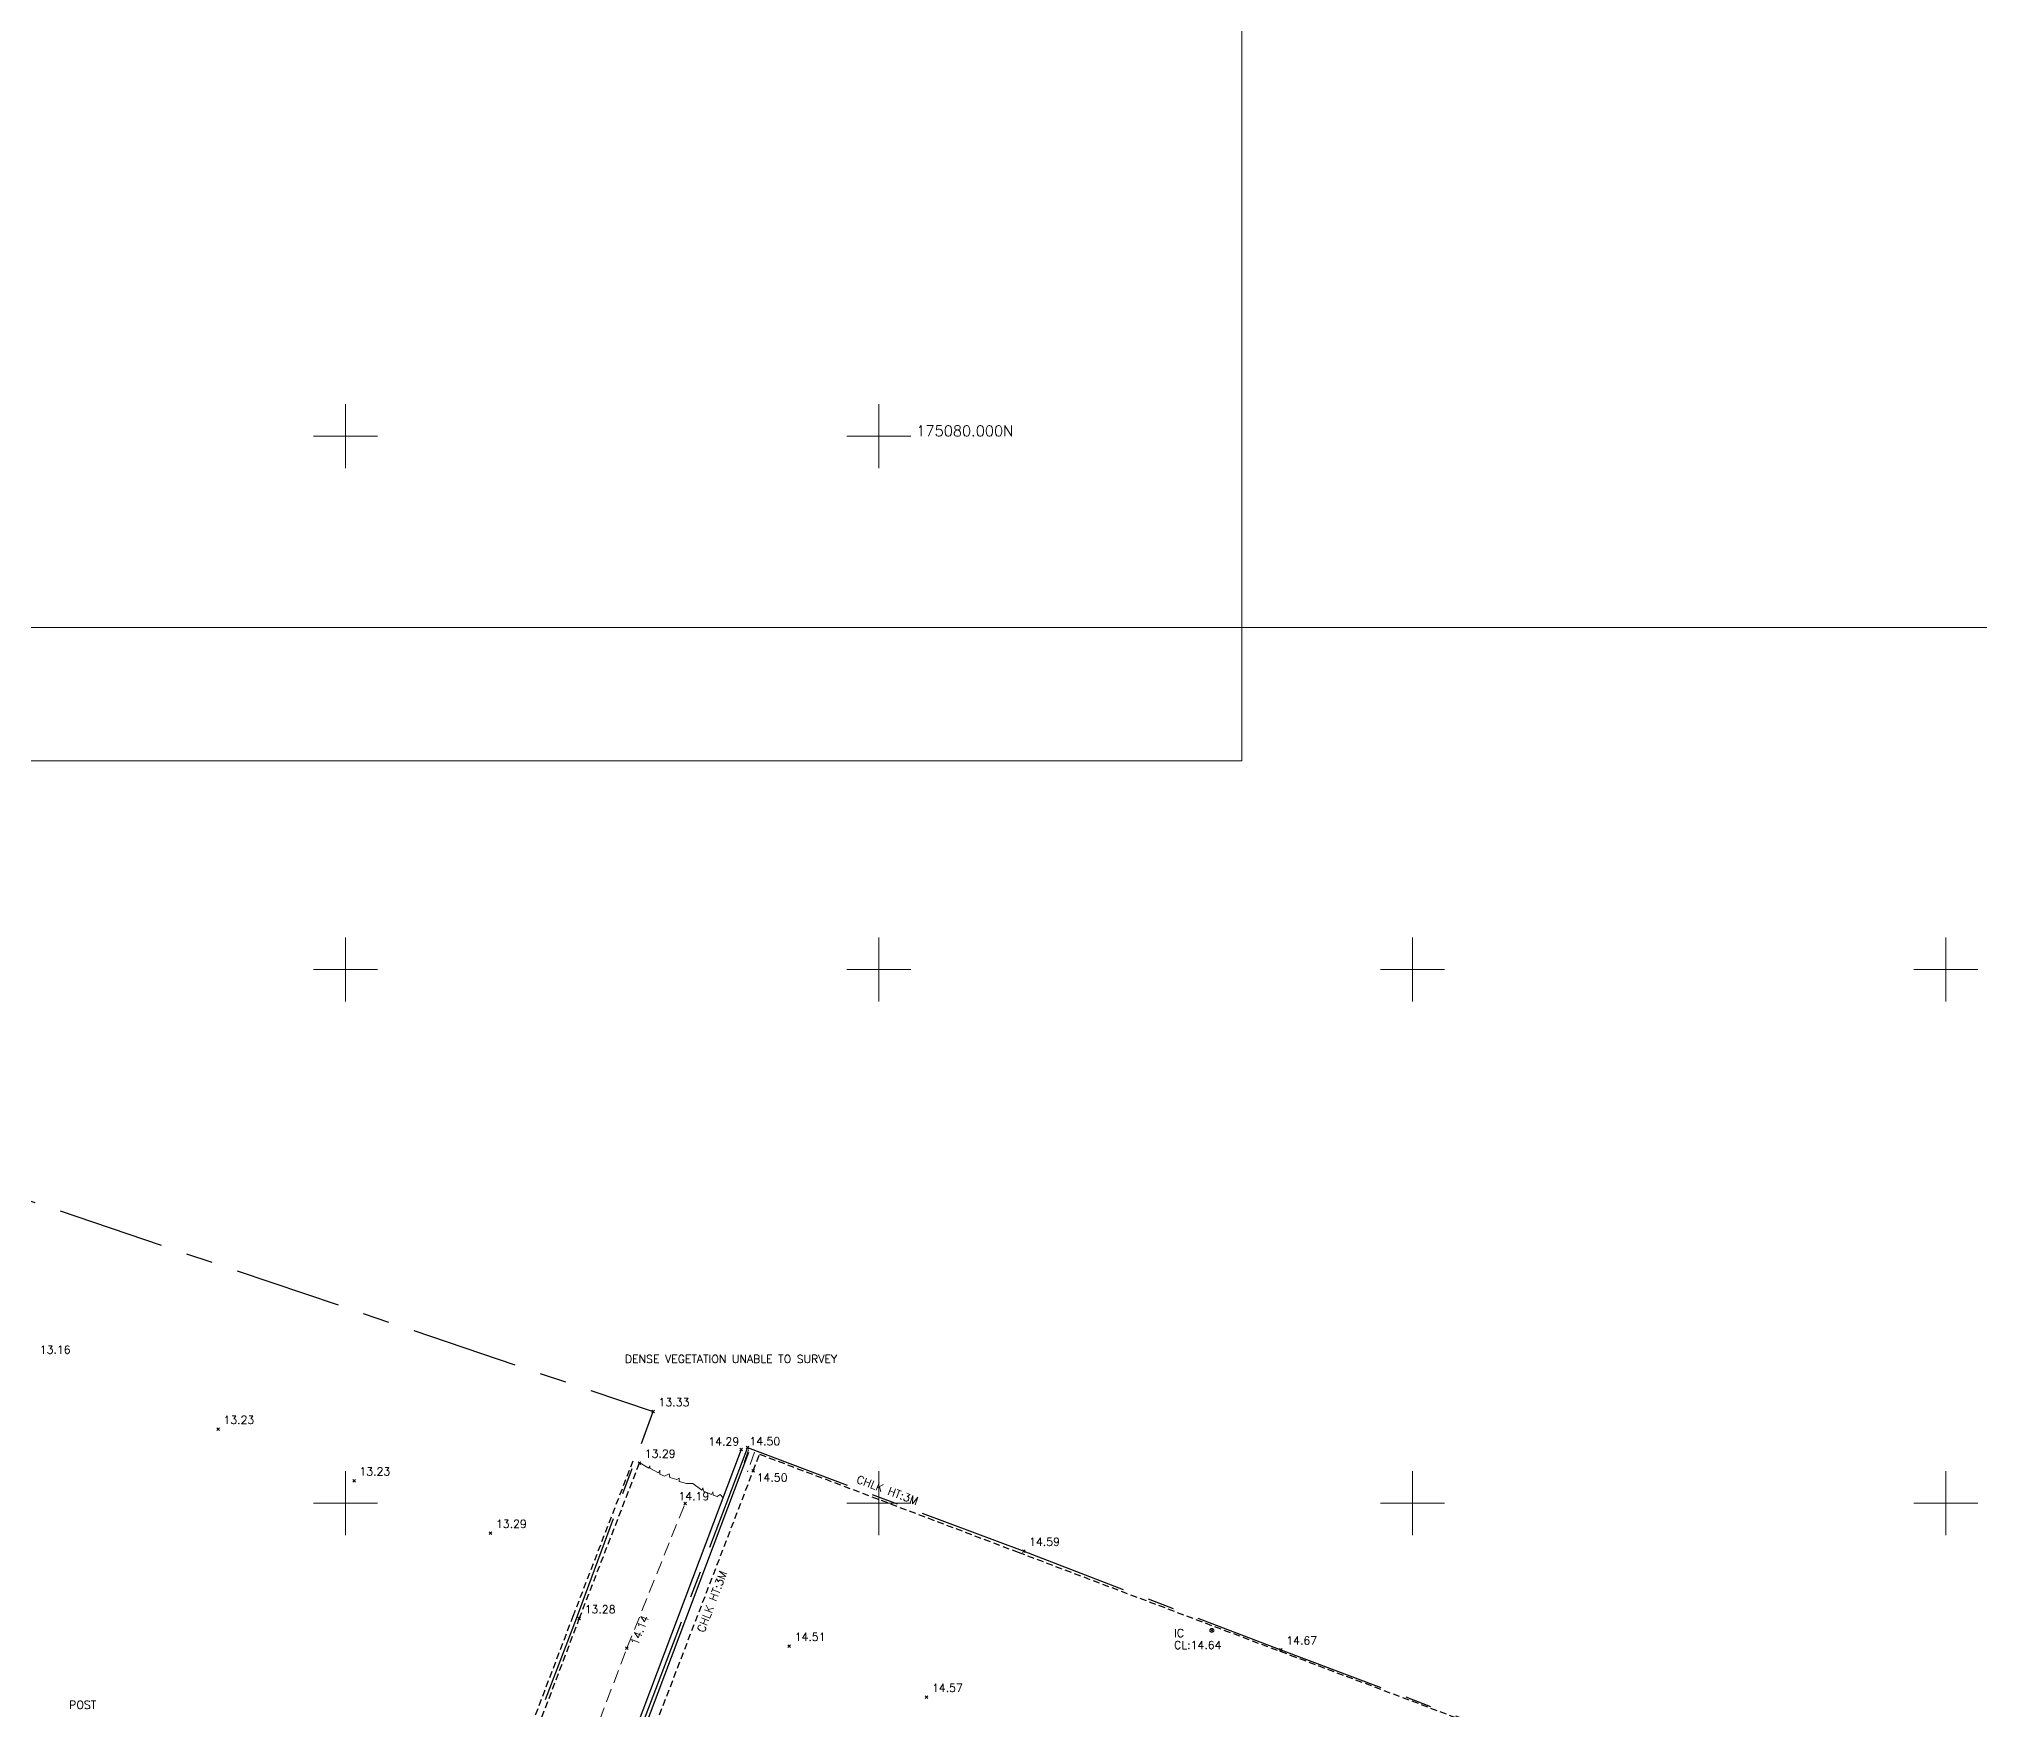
# Model space of a CAD drawing. Extents: x 521064 to 521635, y 174590 to 175241.
# Drawn here: x 521488.5 to 521561.3, y 175032.3 to 175094.9 of the extents above; entities that cross this region are included whole.
import ezdxf

# ---------------------------------------------------------------- set-up
doc = ezdxf.new("R2010")
doc.units = 0
doc.header["$PDMODE"] = 3
doc.header["$PDSIZE"] = 0.05
for name, pattern in [('Centre', [7, 4, -1, 1, -1]), ('DASHED', [0.75, 0.5, -0.25]), ('HIDDEN', [0.375, 0.25, -0.125])]:
    doc.linetypes.add(name, pattern=pattern)
doc.layers.get('0').update_dxf_attribs({"linetype": 'CONTINUOUS', "lineweight": 18})
for name, color, linetype, lineweight in [('I031G_SURVEY-GRID', 7, 'CONTINUOUS', 18), ('I031T_SURVEY-GRID-TXT', 7, 'CONTINUOUS', 13), ('I901G_TITLE-SHEET', 7, 'CONTINUOUS', 18), ('I910T_TXT-GEN-S', 7, 'CONTINUOUS', 13), ('I923G_SURVEY-POINT', 7, 'CONTINUOUS', 18), ('I923T_SURVEY-LEVEL', 7, 'CONTINUOUS', 13), ('I960G_COVER', 1, 'CONTINUOUS', 18), ('I960T_COVER-TXT', 1, 'CONTINUOUS', 13), ('I963G_SW', 200, 'DASHED', 18), ('I976T_ST-FURN-TXT', 220, 'CONTINUOUS', 13), ('I991G_SLOPE', 21, 'DASHED', 18), ('I995G_VEGETATION', 102, 'CONTINUOUS', 18)]:
    doc.layers.add(name, color=color, linetype=linetype, lineweight=lineweight)
for name, color, linetype in [('I940G_SURFACE', 200, 'HIDDEN'), ('I971G_FENCE', 5, 'Centre'), ('I972G_WALL', 10, 'CONTINUOUS')]:
    doc.layers.add(name, color=color, linetype=linetype)
doc.styles.add('MONOTXT', font='simplex.shx')

# ---------------------------------------------------------------- blocks, each defined once
blk = doc.blocks.new('HEL Vegitation')
at = {"color": 0, "linetype": 'ByBlock'}
blk.add_polyline3d([(0, 0, 0), (0.092, -0.011, 0), (0.093, 0.01, 0), (0.1, -0.008, 0), (0.182, -0.015, 0), (0.184, 0.011, 0), (0.197, -0.02, 0), (0.239, -0.021, 0), (0.268, 0.013, 0), (0.287, -0.013, 0), (0.346, -0.006, 0), (0.36, 0.011, 0), (0.371, -0.014, 0), (0.436, -0.006, 0), (0.483, 0.015, 0), (0.575, -0.005, 0), (0.575, 0.015, 0), (0.593, -0.009, 0), (0.665, -0.008, 0), (0.666, 0.017, 0), (0.679, -0.008, 0), (0.714, -0.005, 0), (0.731, 0.02, 0), (0.765, 0.004, 0)], dxfattribs=at)

msp = doc.modelspace()

# ---------------------------------------------------------------- linework, layer by layer
at = {"layer": 'I031G_SURVEY-GRID'}
for p, q in [((521500, 175081.2), (521500, 175078.8)), ((521520, 175081.2), (521520, 175078.8)), ((521498.8, 175080), (521501.2, 175080)), ((521518.8, 175080), (521521.2, 175080)), ((521500, 175061.2), (521500, 175058.8)), ((521520, 175061.2), (521520, 175058.8)), ((521540, 175061.2), (521540, 175058.8)), ((521560, 175061.2), (521560, 175058.8)), ((521498.8, 175060), (521501.2, 175060)), ((521518.8, 175060), (521521.2, 175060)), ((521538.8, 175060), (521541.2, 175060)), ((521558.8, 175060), (521561.2, 175060)), ((521500, 175041.2), (521500, 175038.8)), ((521520, 175041.2), (521520, 175038.8)), ((521540, 175041.2), (521540, 175038.8)), ((521560, 175041.2), (521560, 175038.8)), ((521498.8, 175040), (521501.2, 175040)), ((521518.8, 175040), (521521.2, 175040)), ((521538.8, 175040), (521541.2, 175040)), ((521558.8, 175040), (521561.2, 175040))]:
    msp.add_line(p, q, dxfattribs=at)
at = {"layer": 'I901G_TITLE-SHEET'}
for points in [[(521533.61, 175067.828), (521325.01, 175067.828), (521325.01, 175232.028), (521533.61, 175232.028)], [(521634.62, 174908.628), (521426.02, 174908.628), (521426.02, 175072.828), (521634.62, 175072.828)]]:
    msp.add_lwpolyline(points, close=True, dxfattribs=at)
at = {"layer": 'I923G_SURVEY-POINT'}
for p in [(521511.536, 175043.43, 13.335), (521495.222, 175042.769, 13.231), (521514.829, 175042.004, 14.287), (521515.068, 175042.078, 14.504), (521500.32, 175040.835, 13.234), (521511.019, 175041.501, 13.288), (521515.288, 175041.212, 14.502), (521512.728, 175039.986, 14.19), (521505.439, 175038.87, 13.288), (521525.428, 175038.2, 14.587), (521508.765, 175035.667, 13.283), (521532.482, 175035.223, 14.643), (521510.551, 175034.562, 14.14), (521516.639, 175034.632, 14.51), (521535.072, 175034.495, 14.666), (521521.788, 175032.719, 14.568)]:
    msp.add_point(p, dxfattribs=at)
at = {"layer": 'I940G_SURFACE'}
for points in [[(521463.943, 175022.459, 12.96), (521473.355, 175018.933, 13.061), (521479.787, 175016.479, 13.116), (521491.536, 175012.057, 13.224), (521498.573, 175009.385, 13.279), (521501.569, 175017.24, 13.285), (521504.868, 175026.097, 13.285), (521508.531, 175035.756, 13.283), (521510.786, 175041.591, 13.288)], [(521515.288, 175041.212, 14.502), (521515.523, 175041.833, 14.498), (521525.221, 175038.157, 14.583), (521535.418, 175034.301, 14.678), (521550.207, 175028.722, 14.817)], [(521463.855, 175022.225, 12.96), (521473.268, 175018.699, 13.061), (521479.698, 175016.245, 13.116), (521491.448, 175011.823, 13.224), (521498.717, 175009.063, 13.279), (521501.803, 175017.151, 13.285), (521505.103, 175026.01, 13.285), (521508.765, 175035.667, 13.283), (521511.019, 175041.501, 13.288)], [(521502.498, 175007.911, 14.468), (521515.288, 175041.212, 14.502)]]:
    msp.add_polyline3d(points, dxfattribs=at)
at = {"layer": 'I960G_COVER'}
msp.add_circle((521532.482, 175035.223, 14.643), 0.075, dxfattribs=at)
at = {"layer": 'I963G_SW'}
for points in [[(521515.114, 175041.99, 14.485), (521514.855, 175041.251, 14.48)], [(521515.339, 175041.912, 14.471), (521515.068, 175041.166, 14.478)]]:
    msp.add_polyline3d(points, dxfattribs=at)
at = {"layer": 'I971G_FENCE'}
for points in [[(521476.038, 175055.439, 12.984), (521511.536, 175043.43, 13.335)], [(521482.472, 175015.322, 13.133), (521491.078, 175012.126, 13.225), (521498.635, 175009.205, 13.275), (521501.626, 175017.029, 13.284), (521505.015, 175026.098, 13.284), (521508.656, 175035.672, 13.284), (521511.536, 175043.43, 13.335)], [(521515.068, 175042.078, 14.504), (521510.9, 175031.112, 14.489), (521506.797, 175020.109, 14.484), (521502.164, 175007.876, 14.486), (521510.471, 175004.766, 14.551), (521518.309, 175001.795, 14.626)], [(521515.068, 175042.078, 14.504), (521525.428, 175038.2, 14.587), (521535.072, 175034.495, 14.666), (521550.184, 175028.794, 14.816)]]:
    msp.add_polyline3d(points, dxfattribs=at)
at = {"layer": 'I972G_WALL'}
for p, q in [((521514.829, 175042.004, 14.287), (521510.893, 175031.57, 14.214)), ((521515.11, 175041.898, 14.287), (521511.173, 175031.464, 14.214))]:
    msp.add_line(p, q, dxfattribs=at)
at = {"layer": 'I991G_SLOPE'}
msp.add_polyline3d([(521500.252, 175007.918, 13.885), (521500.939, 175009.246, 14.106), (521504.068, 175017.39, 14.127), (521507.393, 175026.242, 14.163), (521510.551, 175034.562, 14.14), (521512.728, 175039.986, 14.19)], dxfattribs=at)

# ---------------------------------------------------------------- block references
at = {"layer": 'I995G_VEGETATION', "linetype": 'Continuous', "xscale": 4.458241536448932, "yscale": 4.458241536448932, "zscale": 4.458241536448932, "rotation": 336.8952461759171}
msp.add_blockref('HEL Vegitation', (521511.01, 175041.515, 13.288), dxfattribs=at)

# ---------------------------------------------------------------- texts
at = {"layer": 'I031T_SURVEY-GRID-TXT', "style": 'MONOTXT'}
msp.add_text('175080.000N', height=0.4, dxfattribs=at).set_placement((521521.4, 175080))
at = {"layer": 'I910T_TXT-GEN-S', "style": 'MONOTXT'}
msp.add_text('DENSE VEGETATION UNABLE TO SURVEY', height=0.3, dxfattribs=at).set_placement((521510.474, 175045.252))
for rotation, p in [(339.47467, (521519.131, 175040.77)), (69.1925, (521513.449, 175035.122))]:
    msp.add_text('CHLK HT:3M', height=0.3, rotation=rotation, dxfattribs=at).set_placement(p)
at = {"layer": 'I923T_SURVEY-LEVEL', "style": 'MONOTXT'}
for s, p in [('13.16', (521488.535, 175045.601, 13.155)), ('13.33', (521511.736, 175043.63, 13.335)), ('13.23', (521495.422, 175042.969, 13.231)), ('14.29', (521513.602, 175042.158, 14.287)), ('14.50', (521515.142, 175042.168, 14.504)), ('13.29', (521511.219, 175041.701, 13.288)), ('13.23', (521500.52, 175041.035, 13.234)), ('14.50', (521515.414, 175040.807, 14.502)), ('14.19', (521512.481, 175040.105, 14.19)), ('13.29', (521505.639, 175039.07, 13.288)), ('14.59', (521525.628, 175038.4, 14.587)), ('13.28', (521508.965, 175035.867, 13.283)), ('14.51', (521516.839, 175034.832, 14.51)), ('CL:14.64', (521531.068, 175034.528, 14.643)), ('14.67', (521535.272, 175034.695, 14.666)), ('14.57', (521521.988, 175032.919, 14.568))]:
    msp.add_text(s, height=0.3, dxfattribs=at).set_placement(p)
msp.add_text('14.14', height=0.3, rotation=68.0436, dxfattribs=at).set_placement((521510.953, 175034.641, 14.14))
at = {"layer": 'I960T_COVER-TXT', "style": 'MONOTXT'}
msp.add_text('IC', height=0.3, dxfattribs=at).set_placement((521531.068, 175034.978))
at = {"layer": 'I976T_ST-FURN-TXT', "style": 'MONOTXT'}
msp.add_text('POST', height=0.3, dxfattribs=at).set_placement((521489.636, 175032.285))

doc.saveas('drawing.dxf')
